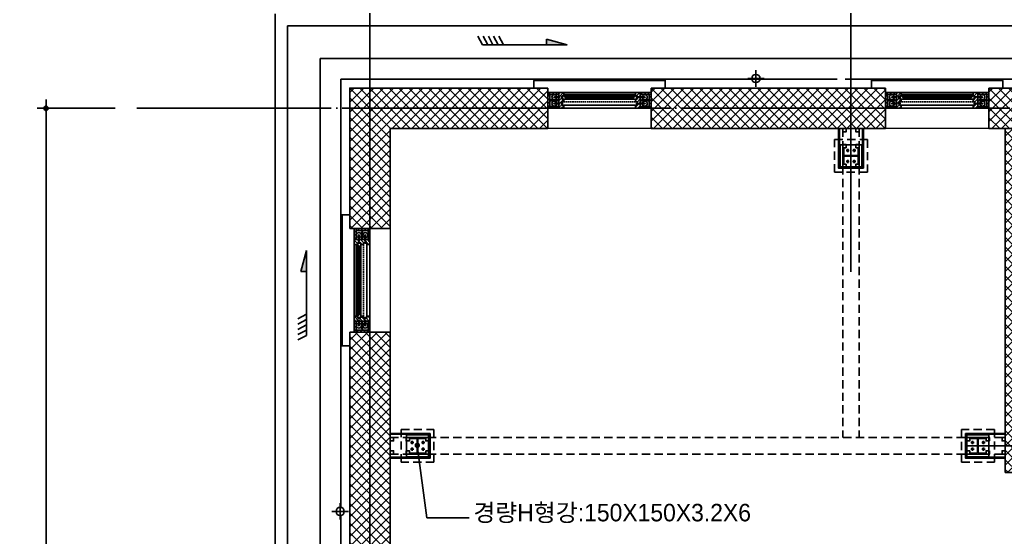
# Model space of a CAD drawing. Extents: x 25324 to 58964, y -129942 to -106182.
# Drawn here: x 30060 to 39065, y -116638 to -111907 of the extents above; entities that cross this region are included whole.
import ezdxf

# ---------------------------------------------------------------- set-up
doc = ezdxf.new("R2010")
doc.units = 0
doc.header["$LTSCALE"] = 50
doc.header["$MEASUREMENT"] = 0
doc.header["$PDMODE"] = 35
doc.header["$PDSIZE"] = -10
for name, pattern in [('CEN', [62, 60, -1, 0, -1]), ('HID', [2.3, 1.5, -0.8]), ('HIDDEN', [0.375, 0.25, -0.125])]:
    doc.linetypes.add(name, pattern=pattern)
doc.layers.get('0').update_dxf_attribs({"linetype": 'CONTINUOUS'})
doc.layers.get('DEFPOINTS').update_dxf_attribs({"linetype": 'CONTINUOUS'})
for name, color, linetype in [('4', 4, 'CONTINUOUS'), ('9', 9, 'CONTINUOUS'), ('CEN', 1, 'CEN'), ('COL', 2, 'CONTINUOUS'), ('COR', 4, 'CONTINUOUS'), ('DIM', 7, 'CONTINUOUS'), ('ele-3', 6, 'CONTINUOUS'), ('FI', 5, 'CONTINUOUS'), ('FIN', 5, 'CONTINUOUS'), ('h', 5, 'CONTINUOUS'), ('ha', 30, 'CONTINUOUS'), ('HATCH', 5, 'CONTINUOUS'), ('hid', 5, 'HIDDEN'), ('sec-1', 3, 'CONTINUOUS'), ('SYM', 7, 'CONTINUOUS'), ('W-1', 3, 'CONTINUOUS'), ('W-2', 2, 'CONTINUOUS'), ('WA3', 7, 'CONTINUOUS'), ('WAL', 3, 'CONTINUOUS')]:
    doc.layers.add(name, color=color, linetype=linetype)
doc.layers.add('입면파란선', color=4, linetype='CONTINUOUS', lineweight=20)
doc.styles.add('GHS', font='HYWULM_0.TTF')
doc.styles.add('현창', font='HYWULM_0.TTF')
doc.dimstyles.new('STANDARD$0', dxfattribs={"dimscale": 30, "dimtxt": 3, "dimasz": 1, "dimexe": 2, "dimexo": 5, "dimgap": 0.9, "dimtad": 1, "dimtoh": 1, "dimdec": 4, "dimzin": 0, "dimdsep": 46, "dimlunit": 6, "dimtxsty": 'GHS', "dimblk1": 'DIMDOT', "dimblk2": 'DIMDOT', "dimsah": 1, "dimcen": 0.09, "dimadec": 0, "dimazin": 0, "dimtfac": 1, "dimtdec": 4, "dimtofl": 0, "dimtmove": 2, "dimatfit": 3, "dimldrblk": 'DIMDOT', "dimfxl": 1, "dimtolj": 1, "dimtzin": 0, "dimarcsym": 0})
pattern_1 = [(45, (-52225.362, -37979.21), (-15.715448, 15.715448), [])]
pattern_2 = [(45, (-52170.362, -37979.21), (-15.715448, 15.715448), [])]
pattern_3 = [(45, (-49140.362, -37979.21), (-15.715448, 15.715448), [])]
pattern_4 = [(45, (-49085.362, -37979.21), (-15.715448, 15.715448), [])]
pattern_5 = [(135, (-41477.07, -201872.183), (-15.715448, -15.715448), [])]
pattern_6 = [(135, (-41477.07, -201817.183), (-15.715448, -15.715448), [])]
pattern_7 = [(45, (-190782.274, 522173.816), (-44.9012806, 44.9012806), []), (135, (-190782.274, 522173.816), (-44.9012806, -44.9012806), [])]

# ---------------------------------------------------------------- blocks, each defined once
blk = doc.blocks.new('DIMDOT')
at = {"linetype": 'Continuous'}
blk.add_line((-2, 0), (2, 0), dxfattribs=at)
for radius in [0.5, 0.25]:
    blk.add_circle((0, 0), radius, dxfattribs=at)
blk = doc.blocks.new('*D18')
at = {"layer": 'DEFPOINTS', "color": 0}
for p in [(30300.4, -112716.6), (31130.7, -112716.6), (31130.7, -121506.6)]:
    blk.add_point(p, dxfattribs=at)
at = {"layer": 'SYM', "color": 211, "lineweight": -2}
for p, q in [((30930.7, -112716.6), (30220.4, -112716.6)), ((30300.4, -121466.6), (30300.4, -112756.6)), ((30930.7, -121506.6), (30220.4, -121506.6))]:
    blk.add_line(p, q, dxfattribs=at)
at = {"layer": 'SYM', "color": 211, "lineweight": -2, "xscale": 40, "yscale": 40, "zscale": 40}
for p, rotation in [((30300.4, -112716.6), 90), ((30300.4, -121506.6), 270)]:
    blk.add_blockref('DIMDOT', p, dxfattribs=dict(at, rotation=rotation))
at = {"layer": 'SYM', "color": 0, "insert": (30164.8, -117111.6), "char_height": 160, "attachment_point": 5, "rotation": 90, "style": '현창'}
blk.add_mtext('\\A1;8,790', dxfattribs=at)
blk = doc.blocks.new('화살표')
at = {"layer": 'COR'}
blk.add_hatch(color=256, dxfattribs=at).paths.add_polyline_path([(8, 2), (246, 2), (246, 64)])
for p, q in [((8, 2), (246, 64)), ((8, 2), (977, 2)), ((246, 64), (246, 2)), ((737, 2), (789, 100)), ((797, 2), (849, 100)), ((857, 2), (909, 100)), ((917, 2), (969, 100)), ((977, 2), (1029, 100))]:
    blk.add_line(p, q, dxfattribs=at)
blk = doc.blocks.new('배수로화살표')
at = {"layer": 'DIM', "xscale": -1.600000000005821, "yscale": 1.600000000005821, "zscale": 1.6}
blk.add_blockref('화살표', (-6804, 3761), dxfattribs=at)

msp = doc.modelspace()

# ---------------------------------------------------------------- hatches: boundary and pattern name
at = {"layer": '9'}
h = msp.add_hatch(dxfattribs=at)
h.set_pattern_fill('ANSI31', color=256, scale=7, angle=360, style=0)
h.set_pattern_definition([(45, (-52225.362, -37995.517), (-15.715448, 15.715448), [])])
h.paths.add_polyline_path([(34985.27082, -112571.55083), (34985.27082, -112589.55083), (34885.27082, -112589.55083), (34885.27082, -112571.55083)])
h = msp.add_hatch(dxfattribs=at)
h.set_pattern_fill('ANSI31', color=256, scale=7, angle=360, style=0)
h.set_pattern_definition(pattern_1)
h.paths.add_polyline_path([(34903.27082, -112589.55083), (34885.27082, -112589.55083), (34885.27082, -112698.55083), (34903.27082, -112698.55083)])
h = msp.add_hatch(dxfattribs=at)
h.set_pattern_fill('ANSI31', color=256, scale=7, angle=360, style=0)
h.set_pattern_definition(pattern_1)
h.paths.add_polyline_path([(34913.27082, -112639.55083), (34913.27082, -112649.55083), (34975.27082, -112649.55083), (34975.27082, -112639.55083)])
h = msp.add_hatch(dxfattribs=at)
h.set_pattern_fill('ANSI31', color=256, scale=7, angle=360, style=0)
h.set_pattern_definition([(45, (168652.565, -178283.623), (-15.7154482, 15.7154482), [])])
h.paths.add_polyline_path([(35015.27082, -112602.55083), (35030.27082, -112602.55083), (35030.27082, -112571.55083), (35015.27082, -112571.55083), (34985.27082, -112571.55083), (34985.27082, -112716.55083), (35030.27082, -112716.55083), (35030.27082, -112686.55083), (35015.27082, -112686.55083), (35015.27082, -112656.55083), (35030.27082, -112656.55083), (35030.27082, -112632.55083), (35015.27082, -112632.55083)])
h = msp.add_hatch(dxfattribs=at)
h.set_pattern_fill('ANSI31', color=256, scale=7, angle=270, style=0)
h.set_pattern_definition([(315, (108446.52, -23585.966), (15.715448, 15.715448), [])])
h.paths.add_polyline_path([(35051.27082, -112617.55083), (35060.27082, -112617.55083), (35060.27082, -112632.55083), (35015.27082, -112632.55083), (35015.27082, -112602.55083), (35051.27082, -112602.55083), (35051.27082, -112609.55083), (35051.27082, -112612.55083)])
h = msp.add_hatch(dxfattribs=at)
h.set_pattern_fill('ANSI31', color=256, scale=7, angle=360, style=0)
h.set_pattern_definition([(225, (5030.252, -177208.034), (15.715448, -15.715448), [])])
h.paths.add_polyline_path([(35348.77082, -112607.55083), (35366.77082, -112607.55083), (35372.77082, -112610.05083), (35372.77082, -112612.55083), (35365.77082, -112612.55083), (35365.77082, -112617.55083), (35372.77082, -112617.55083), (35372.77082, -112627.55083), (35342.77082, -112627.55083), (35342.77082, -112617.55083), (35349.77082, -112617.55083), (35349.77082, -112612.55083), (35342.77082, -112612.55083), (35342.77082, -112610.05083)])
h = msp.add_hatch(dxfattribs=at)
h.set_pattern_fill('ANSI31', color=256, scale=7, angle=270, style=0)
h.set_pattern_definition([(225, (-37730.978, -23585.966), (-15.715448, 15.715448), [])])
h.paths.add_polyline_path([(35664.27082, -112617.55083), (35655.27082, -112617.55083), (35655.27082, -112632.55083), (35700.27082, -112632.55083), (35700.27082, -112602.55083), (35664.27082, -112602.55083), (35664.27082, -112609.55083), (35664.27082, -112612.55083)])
h = msp.add_hatch(dxfattribs=at)
h.set_pattern_fill('ANSI31', color=256, scale=7, angle=360, style=0)
h.set_pattern_definition([(45, (168437.565, -178283.623), (-15.7154482, 15.7154482), [])])
h.paths.add_polyline_path([(35700.27082, -112602.55083), (35685.27082, -112602.55083), (35685.27082, -112571.55083), (35700.27082, -112571.55083), (35730.27082, -112571.55083), (35730.27082, -112716.55083), (35685.27082, -112716.55083), (35685.27082, -112686.55083), (35700.27082, -112686.55083), (35700.27082, -112656.55083), (35685.27082, -112656.55083), (35685.27082, -112632.55083), (35700.27082, -112632.55083)])
h = msp.add_hatch(dxfattribs=at)
h.set_pattern_fill('ANSI31', color=256, scale=7, angle=360, style=0)
h.set_pattern_definition([(45, (-52170.362, -37995.517), (-15.715448, 15.715448), [])])
h.paths.add_polyline_path([(35730.27082, -112571.55083), (35730.27082, -112589.55083), (35830.27082, -112589.55083), (35830.27082, -112571.55083)])
h = msp.add_hatch(dxfattribs=at)
h.set_pattern_fill('ANSI31', color=256, scale=7, angle=360, style=0)
h.set_pattern_definition(pattern_2)
h.paths.add_polyline_path([(35802.27082, -112639.55083), (35802.27082, -112649.55083), (35740.27082, -112649.55083), (35740.27082, -112639.55083)])
h = msp.add_hatch(dxfattribs=at)
h.set_pattern_fill('ANSI31', color=256, scale=7, angle=360, style=0)
h.set_pattern_definition(pattern_2)
h.paths.add_polyline_path([(35812.27082, -112589.55083), (35830.27082, -112589.55083), (35830.27082, -112698.55083), (35812.27082, -112698.55083)])
h = msp.add_hatch(dxfattribs=at)
h.set_pattern_fill('ANSI31', color=256, scale=7, angle=360, style=0)
h.set_pattern_definition([(45, (-49140.362, -37995.517), (-15.715448, 15.715448), [])])
h.paths.add_polyline_path([(38070.27082, -112571.55083), (38070.27082, -112589.55083), (37970.27082, -112589.55083), (37970.27082, -112571.55083)])
h = msp.add_hatch(dxfattribs=at)
h.set_pattern_fill('ANSI31', color=256, scale=7, angle=360, style=0)
h.set_pattern_definition(pattern_3)
h.paths.add_polyline_path([(37988.27082, -112589.55083), (37970.27082, -112589.55083), (37970.27082, -112698.55083), (37988.27082, -112698.55083)])
h = msp.add_hatch(dxfattribs=at)
h.set_pattern_fill('ANSI31', color=256, scale=7, angle=360, style=0)
h.set_pattern_definition(pattern_3)
h.paths.add_polyline_path([(37998.27082, -112639.55083), (37998.27082, -112649.55083), (38060.27082, -112649.55083), (38060.27082, -112639.55083)])
h = msp.add_hatch(dxfattribs=at)
h.set_pattern_fill('ANSI31', color=256, scale=7, angle=360, style=0)
h.set_pattern_definition([(45, (171737.565, -178283.623), (-15.7154482, 15.7154482), [])])
h.paths.add_polyline_path([(38100.27082, -112602.55083), (38115.27082, -112602.55083), (38115.27082, -112571.55083), (38100.27082, -112571.55083), (38070.27082, -112571.55083), (38070.27082, -112716.55083), (38115.27082, -112716.55083), (38115.27082, -112686.55083), (38100.27082, -112686.55083), (38100.27082, -112656.55083), (38115.27082, -112656.55083), (38115.27082, -112632.55083), (38100.27082, -112632.55083)])
h = msp.add_hatch(dxfattribs=at)
h.set_pattern_fill('ANSI31', color=256, scale=7, angle=270, style=0)
h.set_pattern_definition([(315, (111531.52, -23585.966), (15.715448, 15.715448), [])])
h.paths.add_polyline_path([(38136.27082, -112617.55083), (38145.27082, -112617.55083), (38145.27082, -112632.55083), (38100.27082, -112632.55083), (38100.27082, -112602.55083), (38136.27082, -112602.55083), (38136.27082, -112609.55083), (38136.27082, -112612.55083)])
h = msp.add_hatch(dxfattribs=at)
h.set_pattern_fill('ANSI31', color=256, scale=7, angle=360, style=0)
h.set_pattern_definition([(225, (8115.252, -177208.034), (15.715448, -15.715448), [])])
h.paths.add_polyline_path([(38433.77082, -112607.55083), (38451.77082, -112607.55083), (38457.77082, -112610.05083), (38457.77082, -112612.55083), (38450.77082, -112612.55083), (38450.77082, -112617.55083), (38457.77082, -112617.55083), (38457.77082, -112627.55083), (38427.77082, -112627.55083), (38427.77082, -112617.55083), (38434.77082, -112617.55083), (38434.77082, -112612.55083), (38427.77082, -112612.55083), (38427.77082, -112610.05083)])
h = msp.add_hatch(dxfattribs=at)
h.set_pattern_fill('ANSI31', color=256, scale=7, angle=270, style=0)
h.set_pattern_definition([(225, (-34645.978, -23585.966), (-15.715448, 15.715448), [])])
h.paths.add_polyline_path([(38749.27082, -112617.55083), (38740.27082, -112617.55083), (38740.27082, -112632.55083), (38785.27082, -112632.55083), (38785.27082, -112602.55083), (38749.27082, -112602.55083), (38749.27082, -112609.55083), (38749.27082, -112612.55083)])
h = msp.add_hatch(dxfattribs=at)
h.set_pattern_fill('ANSI31', color=256, scale=7, angle=360, style=0)
h.set_pattern_definition([(45, (171522.565, -178283.623), (-15.7154482, 15.7154482), [])])
h.paths.add_polyline_path([(38785.27082, -112602.55083), (38770.27082, -112602.55083), (38770.27082, -112571.55083), (38785.27082, -112571.55083), (38815.27082, -112571.55083), (38815.27082, -112716.55083), (38770.27082, -112716.55083), (38770.27082, -112686.55083), (38785.27082, -112686.55083), (38785.27082, -112656.55083), (38770.27082, -112656.55083), (38770.27082, -112632.55083), (38785.27082, -112632.55083)])
h = msp.add_hatch(dxfattribs=at)
h.set_pattern_fill('ANSI31', color=256, scale=7, angle=360, style=0)
h.set_pattern_definition([(45, (-49085.362, -37995.517), (-15.715448, 15.715448), [])])
h.paths.add_polyline_path([(38815.27082, -112571.55083), (38815.27082, -112589.55083), (38915.27082, -112589.55083), (38915.27082, -112571.55083)])
h = msp.add_hatch(dxfattribs=at)
h.set_pattern_fill('ANSI31', color=256, scale=7, angle=360, style=0)
h.set_pattern_definition(pattern_4)
h.paths.add_polyline_path([(38887.27082, -112639.55083), (38887.27082, -112649.55083), (38825.27082, -112649.55083), (38825.27082, -112639.55083)])
h = msp.add_hatch(dxfattribs=at)
h.set_pattern_fill('ANSI31', color=256, scale=7, angle=360, style=0)
h.set_pattern_definition(pattern_4)
h.paths.add_polyline_path([(38897.27082, -112589.55083), (38915.27082, -112589.55083), (38915.27082, -112698.55083), (38897.27082, -112698.55083)])
h = msp.add_hatch(dxfattribs=at)
h.set_pattern_fill('ANSI31', color=256, scale=7, angle=360, style=0)
h.set_pattern_definition([(45, (-52225.362, -38122.517), (-15.715448, 15.715448), [])])
h.paths.add_polyline_path([(34985.27082, -112698.55083), (34985.27082, -112716.55083), (34885.27082, -112716.55083), (34885.27082, -112698.55083)])
h = msp.add_hatch(dxfattribs=at)
h.set_pattern_fill('ANSI31', color=256, scale=7, angle=360, style=0)
h.set_pattern_definition([(45, (-52170.362, -38122.517), (-15.715448, 15.715448), [])])
h.paths.add_polyline_path([(35730.27082, -112698.55083), (35730.27082, -112716.55083), (35830.27082, -112716.55083), (35830.27082, -112698.55083)])
h = msp.add_hatch(dxfattribs=at)
h.set_pattern_fill('ANSI31', color=256, scale=7, angle=360, style=0)
h.set_pattern_definition([(45, (-49140.362, -38122.517), (-15.715448, 15.715448), [])])
h.paths.add_polyline_path([(38070.27082, -112698.55083), (38070.27082, -112716.55083), (37970.27082, -112716.55083), (37970.27082, -112698.55083)])
h = msp.add_hatch(dxfattribs=at)
h.set_pattern_fill('ANSI31', color=256, scale=7, angle=360, style=0)
h.set_pattern_definition([(45, (-49085.362, -38122.517), (-15.715448, 15.715448), [])])
h.paths.add_polyline_path([(38815.27082, -112698.55083), (38815.27082, -112716.55083), (38915.27082, -112716.55083), (38915.27082, -112698.55083)])
h = msp.add_hatch(dxfattribs=at)
h.set_pattern_fill('ANSI31', color=256, scale=7, angle=450, style=0)
h.set_pattern_definition([(135, (-41460.763, -201817.183), (-15.715448, -15.715448), [])])
h.paths.add_polyline_path([(33115.27082, -113916.55083), (33133.27082, -113916.55083), (33133.27082, -113816.55083), (33115.27082, -113816.55083)])
h = msp.add_hatch(dxfattribs=at)
h.set_pattern_fill('ANSI31', color=256, scale=7, angle=450, style=0)
h.set_pattern_definition(pattern_6)
h.paths.add_polyline_path([(33133.27082, -113834.55083), (33133.27082, -113816.55083), (33242.27082, -113816.55083), (33242.27082, -113834.55083)])
h = msp.add_hatch(dxfattribs=at)
h.set_pattern_fill('ANSI31', color=256, scale=7, angle=450, style=0)
h.set_pattern_definition([(135, (-41333.763, -201817.183), (-15.715448, -15.715448), [])])
h.paths.add_polyline_path([(33242.27082, -113916.55083), (33260.27082, -113916.55083), (33260.27082, -113816.55083), (33242.27082, -113816.55083)])
h = msp.add_hatch(dxfattribs=at)
h.set_pattern_fill('ANSI31', color=256, scale=7, angle=450, style=0)
h.set_pattern_definition([(135, (98827.343, 18790.744), (-15.7154482, -15.7154482), [])])
h.paths.add_polyline_path([(33146.27082, -113946.55083), (33146.27082, -113961.55083), (33115.27082, -113961.55083), (33115.27082, -113946.55083), (33115.27082, -113916.55083), (33260.27082, -113916.55083), (33260.27082, -113961.55083), (33230.27082, -113961.55083), (33230.27082, -113946.55083), (33200.27082, -113946.55083), (33200.27082, -113961.55083), (33176.27082, -113961.55083), (33176.27082, -113946.55083)])
h = msp.add_hatch(dxfattribs=at)
h.set_pattern_fill('ANSI31', color=256, scale=7, angle=450, style=0)
h.set_pattern_definition(pattern_6)
h.paths.add_polyline_path([(33183.27082, -113844.55083), (33193.27082, -113844.55083), (33193.27082, -113906.55083), (33183.27082, -113906.55083)])
h = msp.add_hatch(dxfattribs=at)
h.set_pattern_fill('ANSI31', color=256, scale=7, angle=360, style=0)
h.set_pattern_definition([(315, (-55870.314, -187377.8), (-15.715448, -15.715448), [])])
h.paths.add_polyline_path([(33161.27082, -113982.55083), (33161.27082, -113991.55083), (33176.27082, -113991.55083), (33176.27082, -113946.55083), (33146.27082, -113946.55083), (33146.27082, -113982.55083), (33153.27082, -113982.55083), (33156.27082, -113982.55083)])
h = msp.add_hatch(dxfattribs=at)
h.set_pattern_fill('ANSI31', color=256, scale=7, angle=450, style=0)
h.set_pattern_definition([(315, (97751.754, -144616.57), (15.715448, 15.715448), [])])
h.paths.add_polyline_path([(33151.27082, -114298.05083), (33151.27082, -114280.05083), (33153.77082, -114274.05083), (33156.27082, -114274.05083), (33156.27082, -114281.05083), (33161.27082, -114281.05083), (33161.27082, -114274.05083), (33171.27082, -114274.05083), (33171.27082, -114304.05083), (33161.27082, -114304.05083), (33161.27082, -114297.05083), (33156.27082, -114297.05083), (33156.27082, -114304.05083), (33153.77082, -114304.05083)])
h = msp.add_hatch(dxfattribs=at)
h.set_pattern_fill('ANSI31', color=256, scale=7, angle=450, style=0)
h.set_pattern_definition([(135, (98827.343, 19005.744), (-15.7154482, -15.7154482), [])])
h.paths.add_polyline_path([(33146.27082, -114631.55083), (33146.27082, -114616.55083), (33115.27082, -114616.55083), (33115.27082, -114631.55083), (33115.27082, -114661.55083), (33260.27082, -114661.55083), (33260.27082, -114616.55083), (33230.27082, -114616.55083), (33230.27082, -114631.55083), (33200.27082, -114631.55083), (33200.27082, -114616.55083), (33176.27082, -114616.55083), (33176.27082, -114631.55083)])
h = msp.add_hatch(dxfattribs=at)
h.set_pattern_fill('ANSI31', color=256, scale=7, angle=360, style=0)
h.set_pattern_definition([(45, (-55870.314, -41200.302), (-15.715448, 15.715448), [])])
h.paths.add_polyline_path([(33161.27082, -114595.55083), (33161.27082, -114586.55083), (33176.27082, -114586.55083), (33176.27082, -114631.55083), (33146.27082, -114631.55083), (33146.27082, -114595.55083), (33153.27082, -114595.55083), (33156.27082, -114595.55083)])
h = msp.add_hatch(dxfattribs=at)
h.set_pattern_fill('ANSI31', color=256, scale=7, angle=450, style=0)
h.set_pattern_definition([(135, (-41460.763, -201872.183), (-15.715448, -15.715448), [])])
h.paths.add_polyline_path([(33115.27082, -114661.55083), (33133.27082, -114661.55083), (33133.27082, -114761.55083), (33115.27082, -114761.55083)])
h = msp.add_hatch(dxfattribs=at)
h.set_pattern_fill('ANSI31', color=256, scale=7, angle=450, style=0)
h.set_pattern_definition(pattern_5)
h.paths.add_polyline_path([(33183.27082, -114733.55083), (33193.27082, -114733.55083), (33193.27082, -114671.55083), (33183.27082, -114671.55083)])
h = msp.add_hatch(dxfattribs=at)
h.set_pattern_fill('ANSI31', color=256, scale=7, angle=450, style=0)
h.set_pattern_definition([(135, (-41333.763, -201872.183), (-15.715448, -15.715448), [])])
h.paths.add_polyline_path([(33242.27082, -114661.55083), (33260.27082, -114661.55083), (33260.27082, -114761.55083), (33242.27082, -114761.55083)])
h = msp.add_hatch(dxfattribs=at)
h.set_pattern_fill('ANSI31', color=256, scale=7, angle=450, style=0)
h.set_pattern_definition(pattern_5)
h.paths.add_polyline_path([(33133.27082, -114743.55083), (33133.27082, -114761.55083), (33242.27082, -114761.55083), (33242.27082, -114743.55083)])
at = {"layer": 'h'}
h = msp.add_hatch(dxfattribs=at)
h.set_pattern_fill('ANSI37', color=256, scale=500, style=0)
h.set_pattern_definition([(45, (32224.07, 1087852.26), (-44.1941738, 44.1941738), []), (135, (32224.07, 1087852.26), (-44.1941738, -44.1941738), [])])
h.paths.add_polyline_path([(37970.27082, -112716.55083), (35830.27082, -112716.55083), (35830.27082, -112901.55083), (37970.27082, -112901.55083)])
h.paths.add_polyline_path([(37970.27082, -112571.55083), (37970.27082, -112531.55083), (35830.27082, -112531.55083), (35830.27082, -112716.55083), (37970.27082, -112716.55083), (37970.27082, -112698.55083), (37970.27082, -112589.55083)])
h = msp.add_hatch(dxfattribs=at)
h.set_pattern_fill('ANSI37', color=256, scale=500, style=0)
h.set_pattern_definition([(45, (31444.07, 1087852.26), (-44.1941738, 44.1941738), []), (135, (31444.07, 1087852.26), (-44.1941738, -44.1941738), [])])
h.paths.add_polyline_path([(39365.27082, -112901.55083), (39215.27082, -112901.55083), (39215.27082, -115801.55083), (39965.27082, -115801.55083), (39965.27082, -115651.55083), (39365.27082, -115651.55083)])
h.paths.add_polyline_path([(39215.27082, -112901.55083), (39065.27082, -112901.55083), (39065.27082, -115801.55083), (39215.27082, -115801.55083)])
h.paths.add_polyline_path([(39965.27082, -115801.55083), (39215.27082, -115801.55083), (39215.27082, -116045.55786), (39365.27082, -116045.55786), (39365.27082, -115951.55083), (39965.27082, -115951.55083)])
h.paths.add_polyline_path([(39215.27082, -115801.55083), (39065.27082, -115801.55083), (39065.27082, -116045.55786), (39215.27082, -116045.55786)])
h = msp.add_hatch(dxfattribs=at)
h.set_pattern_fill('ANSI37', color=256, scale=20, style=0)
h.set_pattern_definition([(45, (140451.55, -233851.844), (-44.90128, 44.90128), []), (135, (140451.55, -233851.844), (-44.90128, -44.90128), [])])
h.paths.add_polyline_path([(33445.27082, -117811.55083), (33075.27082, -117811.55083), (33075.27082, -119456.55083), (33084.19126, -119456.55083), (33445.27082, -119456.55083)])
h.paths.add_polyline_path([(33445.27082, -114761.55083), (33075.27082, -114761.55083), (33075.27082, -116866.55083), (33084.27082, -116866.55083), (33445.27082, -116866.55083)])
at = {"layer": 'HATCH'}
h = msp.add_hatch(dxfattribs=at)
h.set_pattern_fill('ANSI37', color=256, scale=20, style=0)
h.set_pattern_definition(pattern_7)
h.paths.add_polyline_path([(33260.27082, -112531.55083), (33075.27082, -112531.55083), (33075.27082, -112716.55083), (33260.27082, -112716.55083)])
h.paths.add_polyline_path([(34885.27082, -112589.55083), (34885.27082, -112571.55083), (34885.27082, -112531.55083), (33260.27082, -112531.55083), (33260.27082, -112716.55083), (34885.27082, -112716.55083), (34885.27082, -112698.55083)])
h.paths.add_polyline_path([(34885.27082, -112716.55083), (33260.27082, -112716.55083), (33260.27082, -113816.55083), (33445.27082, -113816.55083), (33445.27082, -112901.55083), (34885.27082, -112901.55083)])
h.paths.add_polyline_path([(33260.27082, -112716.55083), (33075.27082, -112716.55083), (33075.27082, -113816.55083), (33260.27082, -113816.55083)])
h = msp.add_hatch(dxfattribs=at)
h.set_pattern_fill('ANSI37', color=256, scale=20, style=0)
h.set_pattern_definition(pattern_7)
h.paths.add_polyline_path([(39215.27082, -112531.55083), (38915.27082, -112531.55083), (38915.27082, -112716.55083), (39215.27082, -112716.55083)])
h.paths.add_polyline_path([(40335.27082, -112589.55083), (40335.27082, -112571.55083), (40335.27082, -112531.55083), (39215.27082, -112531.55083), (39215.27082, -112716.55083), (40335.27082, -112716.55083), (40335.27082, -112698.55083)])
h.paths.add_polyline_path([(40335.27082, -112716.55083), (39215.27082, -112716.55083), (39215.27082, -112901.55083), (40335.27082, -112901.55083)])
h.paths.add_polyline_path([(39215.27082, -112716.55083), (38915.27082, -112716.55083), (38915.27082, -112901.55083), (39215.27082, -112901.55083)])

# ---------------------------------------------------------------- linework, layer by layer
for p, q in [((35830.27082, -112691.85812), (35830.27082, -112698.55083)), ((38915.27082, -112691.85812), (38915.27082, -112698.55083)), ((33235.57811, -113816.55083), (33242.27082, -113816.55083))]:
    msp.add_line(p, q)
for points in [[(35060.27082, -112612.55083), (35051.27082, -112612.55083), (35051.27082, -112602.55083)], [(35655.27082, -112612.55083), (35664.27082, -112612.55083), (35664.27082, -112602.55083)], [(38145.27082, -112612.55083), (38136.27082, -112612.55083), (38136.27082, -112602.55083)], [(38740.27082, -112612.55083), (38749.27082, -112612.55083), (38749.27082, -112602.55083)], [(33156.27082, -113991.55083), (33156.27082, -113982.55083), (33146.27082, -113982.55083)], [(33156.27082, -114586.55083), (33156.27082, -114595.55083), (33146.27082, -114595.55083)]]:
    msp.add_lwpolyline(points, close=True)
for centre in [(34944.27082, -112615.54051), (34944.27082, -112673.56114), (35771.27082, -112615.54051), (35771.27082, -112673.56114), (38029.27082, -112615.54051), (38029.27082, -112673.56114), (38856.27082, -112615.54051), (38856.27082, -112673.56114), (33159.2605, -113875.55083), (33217.28113, -113875.55083), (33159.2605, -114702.55083), (33217.28113, -114702.55083)]:
    msp.add_circle(centre, 22.5)
for centre, start, end in [((35015.27082, -112615.54051), 270, 90), ((35700.27082, -112615.54051), 90, 270), ((38100.27082, -112615.54051), 270, 90), ((38785.27082, -112615.54051), 90, 270), ((35015.27082, -112673.56114), 270, 90), ((35700.27082, -112673.56114), 90, 270), ((38100.27082, -112673.56114), 270, 90), ((38785.27082, -112673.56114), 90, 270), ((33159.2605, -113946.55083), 180, 0), ((33217.28113, -113946.55083), 180, 0), ((33159.2605, -114631.55083), 0, 180), ((33217.28113, -114631.55083), 0, 180)]:
    msp.add_arc(centre, 5, start, end)
at = {"layer": '4'}
for p, q in [((35685.27082, -112571.55083), (35030.27082, -112571.55083)), ((38770.27082, -112571.55083), (38115.27082, -112571.55083)), ((35685.27082, -112716.55083), (35030.27082, -112716.55083)), ((38770.27082, -112716.55083), (38115.27082, -112716.55083)), ((33115.27082, -113961.55083), (33115.27082, -114616.55083)), ((33260.27082, -113961.55083), (33260.27082, -114616.55083))]:
    msp.add_line(p, q, dxfattribs=at)
at = {"layer": '9'}
for p, q in [((35015.27082, -112632.55083), (35700.27082, -112632.55083)), ((35030.27082, -112590.55083), (35685.27082, -112590.55083)), ((35051.27082, -112602.55083), (35685.27082, -112602.55083)), ((38100.27082, -112632.55083), (38785.27082, -112632.55083)), ((38115.27082, -112590.55083), (38770.27082, -112590.55083)), ((38136.27082, -112602.55083), (38770.27082, -112602.55083)), ((35030.27082, -112686.55083), (35693.27082, -112686.55083)), ((38115.27082, -112686.55083), (38778.27082, -112686.55083)), ((33134.27082, -114616.55083), (33134.27082, -113961.55083)), ((33146.27082, -114595.55083), (33146.27082, -113961.55083)), ((33176.27082, -114631.55083), (33176.27082, -113946.55083)), ((33230.27082, -114616.55083), (33230.27082, -113953.55083))]:
    msp.add_line(p, q, dxfattribs=at)
for points in [[(35349.77082, -112617.55083), (35349.77082, -112612.55083), (35051.27082, -112612.55083), (35051.27082, -112617.55083)], [(35365.77082, -112617.55083), (35365.77082, -112612.55083), (35664.27082, -112612.55083), (35664.27082, -112617.55083)], [(38434.77082, -112617.55083), (38434.77082, -112612.55083), (38136.27082, -112612.55083), (38136.27082, -112617.55083)], [(38450.77082, -112617.55083), (38450.77082, -112612.55083), (38749.27082, -112612.55083), (38749.27082, -112617.55083)], [(33161.27082, -114281.05083), (33156.27082, -114281.05083), (33156.27082, -113982.55083), (33161.27082, -113982.55083)], [(33161.27082, -114297.05083), (33156.27082, -114297.05083), (33156.27082, -114595.55083), (33161.27082, -114595.55083)]]:
    msp.add_lwpolyline(points, close=True, dxfattribs=at)
at = {"layer": 'CEN'}
for p, q in [((33260.27082, -123306.35764), (33260.27082, -109115.62715)), ((37655.27082, -114210.32708), (37655.27082, -109115.62715)), ((36786.47059, -112369.05083), (36786.47059, -112519.05083)), ((36711.47059, -112444.05083), (36861.47059, -112444.05083)), ((54606.54594, -112716.55083), (31130.66025, -112716.55083)), ((38712.21729, -115801.55083), (54606.54594, -115801.55083)), ((32987.77082, -116326.55083), (32987.77082, -116476.55083)), ((32912.77082, -116401.55083), (33062.77082, -116401.55083))]:
    msp.add_line(p, q, dxfattribs=at)
at = {"layer": 'COL'}
for points in [[(37730.27082, -113226.55083), (37721.27082, -113226.55083), (37721.27082, -113160.55083, 0.4142135624), (37715.27082, -113154.55083), (37595.27082, -113154.55083, 0.4142135624), (37589.27082, -113160.55083), (37589.27082, -113226.55083), (37580.27082, -113226.55083), (37580.27082, -113076.55083), (37589.27082, -113076.55083), (37589.27082, -113142.55083, 0.4142135624), (37595.27082, -113148.55083), (37715.27082, -113148.55083, 0.4142135624), (37721.27082, -113142.55083), (37721.27082, -113076.55083), (37730.27082, -113076.55083)], [(33770.27082, -115726.55083), (33770.27082, -115735.55083), (33704.27082, -115735.55083, 0.4142135624), (33698.27082, -115741.55083), (33698.27082, -115861.55083, 0.4142135624), (33704.27082, -115867.55083), (33770.27082, -115867.55083), (33770.27082, -115876.55083), (33620.27082, -115876.55083), (33620.27082, -115867.55083), (33686.27082, -115867.55083, 0.4142135624), (33692.27082, -115861.55083), (33692.27082, -115741.55083, 0.4142135624), (33686.27082, -115735.55083), (33620.27082, -115735.55083), (33620.27082, -115726.55083)], [(38740.27082, -115726.55083), (38740.27082, -115735.55083), (38806.27082, -115735.55083, -0.4142135624), (38812.27082, -115741.55083), (38812.27082, -115861.55083, -0.4142135624), (38806.27082, -115867.55083), (38740.27082, -115867.55083), (38740.27082, -115876.55083), (38890.27082, -115876.55083), (38890.27082, -115867.55083), (38824.27082, -115867.55083, -0.4142135624), (38818.27082, -115861.55083), (38818.27082, -115741.55083, -0.4142135624), (38824.27082, -115735.55083), (38890.27082, -115735.55083), (38890.27082, -115726.55083)]]:
    msp.add_lwpolyline(points, format="xyb", close=True, dxfattribs=at)
at = {"layer": 'DIM'}
for p, q in [((33692.27082, -115797.57826), (33780.08635, -116460.09379)), ((33780.08635, -116460.09379), (34165.76611, -116460.09379))]:
    msp.add_line(p, q, dxfattribs=at)
for points in [[(37755.27082, -113251.55083), (37555.27082, -113251.55083), (37555.27082, -113051.55083), (37755.27082, -113051.55083)], [(33795.27082, -115701.55083), (33795.27082, -115901.55083), (33595.27082, -115901.55083), (33595.27082, -115701.55083)], [(38715.27082, -115701.55083), (38715.27082, -115901.55083), (38915.27082, -115901.55083), (38915.27082, -115701.55083)]]:
    msp.add_lwpolyline(points, close=True, dxfattribs=at)
at = {"layer": 'DIM', "const_width": 25}
msp.add_lwpolyline([(33679.77082, -115797.57826, 1), (33704.77082, -115797.57826, 1)], format="xyb", close=True, dxfattribs=at)
at = {"layer": 'ele-3'}
for points in [[(34757.69126, -112531.55083), (34757.69126, -112461.55083), (35957.69126, -112461.55083), (35957.69126, -112531.55083)], [(37842.69126, -112531.55083), (37842.69126, -112461.55083), (39042.69126, -112461.55083), (39042.69126, -112531.55083)], [(33075.27082, -114889.05083), (33005.27082, -114889.05083), (33005.27082, -113689.05083), (33075.27082, -113689.05083)]]:
    msp.add_lwpolyline(points, dxfattribs=at)
at = {"layer": 'FI'}
for p, q in [((37640.27082, -113101.55083), (37610.27082, -113101.55083)), ((37625.27082, -113086.55083), (37625.27082, -113116.55083)), ((37670.27082, -113101.55083), (37700.27082, -113101.55083)), ((37685.27082, -113086.55083), (37685.27082, -113116.55083)), ((37625.27082, -113216.55083), (37625.27082, -113186.55083)), ((37685.27082, -113216.55083), (37685.27082, -113186.55083)), ((37640.27082, -113201.55083), (37610.27082, -113201.55083)), ((37670.27082, -113201.55083), (37700.27082, -113201.55083)), ((33630.27082, -115771.55083), (33660.27082, -115771.55083)), ((33645.27082, -115786.55083), (33645.27082, -115756.55083)), ((33760.27082, -115771.55083), (33730.27082, -115771.55083)), ((33745.27082, -115786.55083), (33745.27082, -115756.55083)), ((38750.27082, -115771.55083), (38780.27082, -115771.55083)), ((38765.27082, -115786.55083), (38765.27082, -115756.55083)), ((38880.27082, -115771.55083), (38850.27082, -115771.55083)), ((38865.27082, -115786.55083), (38865.27082, -115756.55083)), ((33630.27082, -115831.55083), (33660.27082, -115831.55083)), ((33645.27082, -115816.55083), (33645.27082, -115846.55083)), ((33760.27082, -115831.55083), (33730.27082, -115831.55083)), ((33745.27082, -115816.55083), (33745.27082, -115846.55083)), ((38750.27082, -115831.55083), (38780.27082, -115831.55083)), ((38765.27082, -115816.55083), (38765.27082, -115846.55083)), ((38880.27082, -115831.55083), (38850.27082, -115831.55083)), ((38865.27082, -115816.55083), (38865.27082, -115846.55083))]:
    msp.add_line(p, q, dxfattribs=at)
at = {"layer": 'FIN', "linetype": 'HID'}
for points in [[(37580.27082, -112901.55083), (37580.27082, -115726.55083)], [(37730.27082, -112901.55083), (37730.27082, -115726.55083)], [(33445.27082, -115726.55083), (39065.27082, -115726.55083)], [(33445.27082, -115876.55083), (39065.27082, -115876.55083)]]:
    msp.add_lwpolyline(points, dxfattribs=at)
for points in [[(37805.27082, -113001.55083), (37805.27082, -113301.55083), (37505.27082, -113301.55083), (37505.27082, -113001.55083)], [(33545.27082, -115651.55083), (33845.27082, -115651.55083), (33845.27082, -115951.55083), (33545.27082, -115951.55083)], [(38965.27082, -115651.55083), (38665.27082, -115651.55083), (38665.27082, -115951.55083), (38965.27082, -115951.55083)]]:
    msp.add_lwpolyline(points, close=True, dxfattribs=at)
at = {"layer": 'ha'}
for p, q in [((32395.27082, -120791.55083), (32395.27082, -111851.55083)), ((32505.27082, -120791.55083), (32505.27082, -111961.55083)), ((32505.27082, -111961.55083), (55555.27082, -111961.55083)), ((32805.27082, -120791.55083), (32805.27082, -112261.55083)), ((32805.27082, -112261.55083), (52905.27082, -112261.55083))]:
    msp.add_line(p, q, dxfattribs=at)
for points in [[(32995.27082, -116364.80848), (32995.27082, -112451.55083), (37529.72824, -112451.55083)], [(37603.21293, -112451.55083), (45569.86482, -112451.55083)], [(32995.27082, -121771.55083), (32995.27082, -116438.29317)]]:
    msp.add_lwpolyline(points, dxfattribs=at)
at = {"layer": 'hid'}
for p, q in [((35015.27082, -112612.54051), (34944.27082, -112612.54051)), ((35015.27082, -112618.54051), (34944.27082, -112618.54051)), ((35015.27082, -112656.55083), (35700.27082, -112656.55083)), ((35700.27082, -112612.54051), (35771.27082, -112612.54051)), ((35700.27082, -112618.54051), (35771.27082, -112618.54051)), ((38100.27082, -112612.54051), (38029.27082, -112612.54051)), ((38100.27082, -112618.54051), (38029.27082, -112618.54051)), ((38100.27082, -112656.55083), (38785.27082, -112656.55083)), ((38785.27082, -112612.54051), (38856.27082, -112612.54051)), ((38785.27082, -112618.54051), (38856.27082, -112618.54051)), ((35015.27082, -112670.56114), (34944.27082, -112670.56114)), ((35015.27082, -112676.56114), (34944.27082, -112676.56114)), ((35700.27082, -112670.56114), (35771.27082, -112670.56114)), ((35700.27082, -112676.56114), (35771.27082, -112676.56114)), ((38100.27082, -112670.56114), (38029.27082, -112670.56114)), ((38100.27082, -112676.56114), (38029.27082, -112676.56114)), ((38785.27082, -112670.56114), (38856.27082, -112670.56114)), ((38785.27082, -112676.56114), (38856.27082, -112676.56114)), ((33156.2605, -113946.55083), (33156.2605, -113875.55083)), ((33162.2605, -113946.55083), (33162.2605, -113875.55083)), ((33214.28113, -113946.55083), (33214.28113, -113875.55083)), ((33220.28113, -113946.55083), (33220.28113, -113875.55083)), ((33200.27082, -114631.55083), (33200.27082, -113946.55083)), ((33156.2605, -114631.55083), (33156.2605, -114702.55083)), ((33162.2605, -114631.55083), (33162.2605, -114702.55083)), ((33214.28113, -114631.55083), (33214.28113, -114702.55083)), ((33220.28113, -114631.55083), (33220.28113, -114702.55083))]:
    msp.add_line(p, q, dxfattribs=at)
for centre, start, end in [((34944.27082, -112615.54051), 90, 270), ((35771.27082, -112615.54051), 270, 90), ((38029.27082, -112615.54051), 90, 270), ((38856.27082, -112615.54051), 270, 90), ((34944.27082, -112673.56114), 90, 270), ((35771.27082, -112673.56114), 270, 90), ((38029.27082, -112673.56114), 90, 270), ((38856.27082, -112673.56114), 270, 90), ((33159.2605, -113875.55083), 0, 180), ((33217.28113, -113875.55083), 0, 180), ((33159.2605, -114702.55083), 180, 0), ((33217.28113, -114702.55083), 180, 0)]:
    msp.add_arc(centre, 3, start, end, dxfattribs=at)
at = {"layer": 'sec-1'}
for points in [[(37550.27082, -112901.55083), (37550.27082, -113256.55083), (37541.77082, -113256.55083), (37541.77082, -112901.55083)], [(37610.27082, -112901.55083), (37610.27082, -112931.55083), (37580.27082, -112931.55083), (37580.27082, -112901.55083)], [(37730.27082, -112901.55083), (37730.27082, -112931.55083), (37700.27082, -112931.55083), (37700.27082, -112901.55083)], [(37768.77082, -112901.55083), (37768.77082, -113256.55083), (37760.27082, -113256.55083), (37760.27082, -112901.55083)], [(37610.27082, -113046.55083), (37610.27082, -113076.55083), (37580.27082, -113076.55083), (37580.27082, -113046.55083)], [(37730.27082, -113046.55083), (37730.27082, -113076.55083), (37700.27082, -113076.55083), (37700.27082, -113046.55083)], [(37768.77082, -113265.05083), (37541.77082, -113265.05083), (37541.77082, -113256.55083), (37768.77082, -113256.55083)], [(37610.27082, -113226.61575), (37610.27082, -113256.61575), (37580.27082, -113256.61575), (37580.27082, -113226.61575)], [(37730.27082, -113226.61575), (37730.27082, -113256.61575), (37700.27082, -113256.61575), (37700.27082, -113226.61575)], [(33445.27082, -115688.05083), (33800.27082, -115688.05083), (33800.27082, -115696.55083), (33445.27082, -115696.55083)], [(33808.77082, -115688.05083), (33808.77082, -115915.05083), (33800.27082, -115915.05083), (33800.27082, -115688.05083)], [(38701.77082, -115688.05083), (38701.77082, -115915.05083), (38710.27082, -115915.05083), (38710.27082, -115688.05083)], [(39065.27082, -115688.05083), (38710.27082, -115688.05083), (38710.27082, -115696.55083), (39065.27082, -115696.55083)], [(33445.27082, -115726.55083), (33475.27082, -115726.55083), (33475.27082, -115756.55083), (33445.27082, -115756.55083)], [(33590.27082, -115726.55083), (33620.27082, -115726.55083), (33620.27082, -115756.55083), (33590.27082, -115756.55083)], [(33770.33574, -115726.55083), (33800.33574, -115726.55083), (33800.33574, -115756.55083), (33770.33574, -115756.55083)], [(38740.20589, -115726.55083), (38710.20589, -115726.55083), (38710.20589, -115756.55083), (38740.20589, -115756.55083)], [(38920.27082, -115726.55083), (38890.27082, -115726.55083), (38890.27082, -115756.55083), (38920.27082, -115756.55083)], [(39065.27082, -115726.55083), (39035.27082, -115726.55083), (39035.27082, -115756.55083), (39065.27082, -115756.55083)], [(33445.27082, -115846.55083), (33475.27082, -115846.55083), (33475.27082, -115876.55083), (33445.27082, -115876.55083)], [(33590.27082, -115846.55083), (33620.27082, -115846.55083), (33620.27082, -115876.55083), (33590.27082, -115876.55083)], [(33770.33574, -115846.55083), (33800.33574, -115846.55083), (33800.33574, -115876.55083), (33770.33574, -115876.55083)], [(38740.20589, -115846.55083), (38710.20589, -115846.55083), (38710.20589, -115876.55083), (38740.20589, -115876.55083)], [(38920.27082, -115846.55083), (38890.27082, -115846.55083), (38890.27082, -115876.55083), (38920.27082, -115876.55083)], [(39065.27082, -115846.55083), (39035.27082, -115846.55083), (39035.27082, -115876.55083), (39065.27082, -115876.55083)], [(33445.27082, -115906.55083), (33800.27082, -115906.55083), (33800.27082, -115915.05083), (33445.27082, -115915.05083)], [(39065.27082, -115906.55083), (38710.27082, -115906.55083), (38710.27082, -115915.05083), (39065.27082, -115915.05083)]]:
    msp.add_lwpolyline(points, close=True, dxfattribs=at)
at = {"layer": 'W-1'}
for p, q in [((39065.27082, -116045.55786), (39065.27082, -112901.55083)), ((39365.27082, -116045.55786), (39065.27082, -116045.55786))]:
    msp.add_line(p, q, dxfattribs=at)
at = {"layer": 'W-2'}
for p, q in [((34885.27082, -112901.55083), (34885.27082, -112531.55083)), ((35830.27082, -112901.55083), (35830.27082, -112531.55083)), ((37970.27082, -112901.55083), (37970.27082, -112531.55083)), ((38915.27082, -112901.55083), (38915.27082, -112531.55083)), ((33445.27082, -113816.55083), (33075.27082, -113816.55083)), ((33445.27082, -114761.55083), (33075.27082, -114761.55083))]:
    msp.add_line(p, q, dxfattribs=at)
for points in [[(33075.27082, -113816.55083), (33075.27082, -112531.55083), (34885.27082, -112531.55083)], [(35830.27082, -112531.55083), (37970.27082, -112531.55083)], [(38915.27082, -112531.55083), (40335.27082, -112531.55083)], [(33445.27082, -113816.55083), (33445.27082, -112901.55083), (34885.27082, -112901.55083)], [(35830.27082, -112901.55083), (37970.27082, -112901.55083)], [(38915.27082, -112901.55083), (40335.27082, -112901.55083)], [(33075.27082, -116866.55083), (33075.27082, -114761.55083)], [(33445.27082, -116866.55083), (33445.27082, -114761.55083)]]:
    msp.add_lwpolyline(points, dxfattribs=at)
for centre in [(36786.47059, -112444.05083), (32987.77082, -116401.55083)]:
    msp.add_circle(centre, 37.5, dxfattribs=at)
at = {"layer": 'WA3'}
for centre in [(37625.27082, -113101.55083), (37685.27082, -113101.55083), (37625.27082, -113201.55083), (37685.27082, -113201.55083), (33645.27082, -115771.55083), (33745.27082, -115771.55083), (38765.27082, -115771.55083), (38865.27082, -115771.55083), (33645.27082, -115831.55083), (33745.27082, -115831.55083), (38765.27082, -115831.55083), (38865.27082, -115831.55083)]:
    msp.add_circle(centre, 8, dxfattribs=at)
at = {"layer": 'WAL'}
for points in [[(34985.27082, -112571.55083), (34985.27082, -112589.55083), (34885.27082, -112589.55083), (34885.27082, -112571.55083)], [(34903.27082, -112589.55083), (34885.27082, -112589.55083), (34885.27082, -112698.55083), (34903.27082, -112698.55083)], [(34913.27082, -112639.55083), (34913.27082, -112649.55083), (34975.27082, -112649.55083), (34975.27082, -112639.55083)], [(35051.27082, -112617.55083), (35060.27082, -112617.55083), (35060.27082, -112632.55083), (35015.27082, -112632.55083), (35015.27082, -112602.55083), (35051.27082, -112602.55083), (35051.27082, -112609.55083), (35051.27082, -112612.55083)], [(35664.27082, -112617.55083), (35655.27082, -112617.55083), (35655.27082, -112632.55083), (35700.27082, -112632.55083), (35700.27082, -112602.55083), (35664.27082, -112602.55083), (35664.27082, -112609.55083), (35664.27082, -112612.55083)], [(35730.27082, -112571.55083), (35730.27082, -112589.55083), (35830.27082, -112589.55083), (35830.27082, -112571.55083)], [(35802.27082, -112639.55083), (35802.27082, -112649.55083), (35740.27082, -112649.55083), (35740.27082, -112639.55083)], [(35812.27082, -112589.55083), (35830.27082, -112589.55083), (35830.27082, -112698.55083), (35812.27082, -112698.55083)], [(38070.27082, -112571.55083), (38070.27082, -112589.55083), (37970.27082, -112589.55083), (37970.27082, -112571.55083)], [(37988.27082, -112589.55083), (37970.27082, -112589.55083), (37970.27082, -112698.55083), (37988.27082, -112698.55083)], [(37998.27082, -112639.55083), (37998.27082, -112649.55083), (38060.27082, -112649.55083), (38060.27082, -112639.55083)], [(38136.27082, -112617.55083), (38145.27082, -112617.55083), (38145.27082, -112632.55083), (38100.27082, -112632.55083), (38100.27082, -112602.55083), (38136.27082, -112602.55083), (38136.27082, -112609.55083), (38136.27082, -112612.55083)], [(38749.27082, -112617.55083), (38740.27082, -112617.55083), (38740.27082, -112632.55083), (38785.27082, -112632.55083), (38785.27082, -112602.55083), (38749.27082, -112602.55083), (38749.27082, -112609.55083), (38749.27082, -112612.55083)], [(38815.27082, -112571.55083), (38815.27082, -112589.55083), (38915.27082, -112589.55083), (38915.27082, -112571.55083)], [(38887.27082, -112639.55083), (38887.27082, -112649.55083), (38825.27082, -112649.55083), (38825.27082, -112639.55083)], [(38897.27082, -112589.55083), (38915.27082, -112589.55083), (38915.27082, -112698.55083), (38897.27082, -112698.55083)], [(34985.27082, -112698.55083), (34985.27082, -112716.55083), (34885.27082, -112716.55083), (34885.27082, -112698.55083)], [(35730.27082, -112698.55083), (35730.27082, -112716.55083), (35830.27082, -112716.55083), (35830.27082, -112698.55083)], [(38070.27082, -112698.55083), (38070.27082, -112716.55083), (37970.27082, -112716.55083), (37970.27082, -112698.55083)], [(38815.27082, -112698.55083), (38815.27082, -112716.55083), (38915.27082, -112716.55083), (38915.27082, -112698.55083)], [(33115.27082, -113916.55083), (33133.27082, -113916.55083), (33133.27082, -113816.55083), (33115.27082, -113816.55083)], [(33133.27082, -113834.55083), (33133.27082, -113816.55083), (33242.27082, -113816.55083), (33242.27082, -113834.55083)], [(33242.27082, -113916.55083), (33260.27082, -113916.55083), (33260.27082, -113816.55083), (33242.27082, -113816.55083)], [(33183.27082, -113844.55083), (33193.27082, -113844.55083), (33193.27082, -113906.55083), (33183.27082, -113906.55083)], [(33161.27082, -113982.55083), (33161.27082, -113991.55083), (33176.27082, -113991.55083), (33176.27082, -113946.55083), (33146.27082, -113946.55083), (33146.27082, -113982.55083), (33153.27082, -113982.55083), (33156.27082, -113982.55083)], [(33161.27082, -114595.55083), (33161.27082, -114586.55083), (33176.27082, -114586.55083), (33176.27082, -114631.55083), (33146.27082, -114631.55083), (33146.27082, -114595.55083), (33153.27082, -114595.55083), (33156.27082, -114595.55083)], [(33115.27082, -114661.55083), (33133.27082, -114661.55083), (33133.27082, -114761.55083), (33115.27082, -114761.55083)], [(33183.27082, -114733.55083), (33193.27082, -114733.55083), (33193.27082, -114671.55083), (33183.27082, -114671.55083)], [(33242.27082, -114661.55083), (33260.27082, -114661.55083), (33260.27082, -114761.55083), (33242.27082, -114761.55083)], [(33133.27082, -114743.55083), (33133.27082, -114761.55083), (33242.27082, -114761.55083), (33242.27082, -114743.55083)]]:
    msp.add_lwpolyline(points, close=True, dxfattribs=at)
for points in [[(35015.27082, -112602.55083), (35030.27082, -112602.55083), (35030.27082, -112571.55083), (35015.27082, -112571.55083), (34985.27082, -112571.55083), (34985.27082, -112716.55083), (35030.27082, -112716.55083), (35030.27082, -112686.55083), (35015.27082, -112686.55083), (35015.27082, -112656.55083), (35030.27082, -112656.55083), (35030.27082, -112632.55083), (35015.27082, -112632.55083), (35015.27082, -112602.55083)], [(35015.27082, -112621.55083), (35015.27082, -112632.55083)], [(35015.27082, -112621.55083), (35015.27082, -112632.55083)], [(35348.77082, -112607.55083), (35366.77082, -112607.55083), (35372.77082, -112610.05083), (35372.77082, -112612.55083), (35365.77082, -112612.55083), (35365.77082, -112617.55083), (35372.77082, -112617.55083), (35372.77082, -112627.55083), (35342.77082, -112627.55083), (35342.77082, -112617.55083), (35349.77082, -112617.55083), (35349.77082, -112612.55083), (35342.77082, -112612.55083), (35342.77082, -112610.05083), (35348.77082, -112607.55083)], [(35700.27082, -112602.55083), (35685.27082, -112602.55083), (35685.27082, -112571.55083), (35700.27082, -112571.55083), (35730.27082, -112571.55083), (35730.27082, -112716.55083), (35685.27082, -112716.55083), (35685.27082, -112686.55083), (35700.27082, -112686.55083), (35700.27082, -112656.55083), (35685.27082, -112656.55083), (35685.27082, -112632.55083), (35700.27082, -112632.55083), (35700.27082, -112602.55083)], [(35700.27082, -112621.55083), (35700.27082, -112632.55083)], [(38100.27082, -112602.55083), (38115.27082, -112602.55083), (38115.27082, -112571.55083), (38100.27082, -112571.55083), (38070.27082, -112571.55083), (38070.27082, -112716.55083), (38115.27082, -112716.55083), (38115.27082, -112686.55083), (38100.27082, -112686.55083), (38100.27082, -112656.55083), (38115.27082, -112656.55083), (38115.27082, -112632.55083), (38100.27082, -112632.55083), (38100.27082, -112602.55083)], [(38100.27082, -112621.55083), (38100.27082, -112632.55083)], [(38100.27082, -112621.55083), (38100.27082, -112632.55083)], [(38433.77082, -112607.55083), (38451.77082, -112607.55083), (38457.77082, -112610.05083), (38457.77082, -112612.55083), (38450.77082, -112612.55083), (38450.77082, -112617.55083), (38457.77082, -112617.55083), (38457.77082, -112627.55083), (38427.77082, -112627.55083), (38427.77082, -112617.55083), (38434.77082, -112617.55083), (38434.77082, -112612.55083), (38427.77082, -112612.55083), (38427.77082, -112610.05083), (38433.77082, -112607.55083)], [(38785.27082, -112602.55083), (38770.27082, -112602.55083), (38770.27082, -112571.55083), (38785.27082, -112571.55083), (38815.27082, -112571.55083), (38815.27082, -112716.55083), (38770.27082, -112716.55083), (38770.27082, -112686.55083), (38785.27082, -112686.55083), (38785.27082, -112656.55083), (38770.27082, -112656.55083), (38770.27082, -112632.55083), (38785.27082, -112632.55083), (38785.27082, -112602.55083)], [(38785.27082, -112621.55083), (38785.27082, -112632.55083)], [(33146.27082, -113946.55083), (33146.27082, -113961.55083), (33115.27082, -113961.55083), (33115.27082, -113946.55083), (33115.27082, -113916.55083), (33260.27082, -113916.55083), (33260.27082, -113961.55083), (33230.27082, -113961.55083), (33230.27082, -113946.55083), (33200.27082, -113946.55083), (33200.27082, -113961.55083), (33176.27082, -113961.55083), (33176.27082, -113946.55083), (33146.27082, -113946.55083)], [(33165.27082, -113946.55083), (33176.27082, -113946.55083)], [(33151.27082, -114298.05083), (33151.27082, -114280.05083), (33153.77082, -114274.05083), (33156.27082, -114274.05083), (33156.27082, -114281.05083), (33161.27082, -114281.05083), (33161.27082, -114274.05083), (33171.27082, -114274.05083), (33171.27082, -114304.05083), (33161.27082, -114304.05083), (33161.27082, -114297.05083), (33156.27082, -114297.05083), (33156.27082, -114304.05083), (33153.77082, -114304.05083), (33151.27082, -114298.05083)], [(33146.27082, -114631.55083), (33146.27082, -114616.55083), (33115.27082, -114616.55083), (33115.27082, -114631.55083), (33115.27082, -114661.55083), (33260.27082, -114661.55083), (33260.27082, -114616.55083), (33230.27082, -114616.55083), (33230.27082, -114631.55083), (33200.27082, -114631.55083), (33200.27082, -114616.55083), (33176.27082, -114616.55083), (33176.27082, -114631.55083), (33146.27082, -114631.55083)], [(33165.27082, -114631.55083), (33176.27082, -114631.55083)], [(33165.27082, -114631.55083), (33176.27082, -114631.55083)]]:
    msp.add_lwpolyline(points, dxfattribs=at)
at = {"layer": '입면파란선'}
for p, q in [((35830.27082, -112901.55083), (34885.27082, -112901.55083)), ((38915.27082, -112901.55083), (37970.27082, -112901.55083)), ((33445.27082, -113816.55083), (33445.27082, -114761.55083))]:
    msp.add_line(p, q, dxfattribs=at)

# ---------------------------------------------------------------- block references
at = {"layer": 'h', "xscale": 0.5, "yscale": 0.5, "zscale": 0.5}
msp.add_blockref('배수로화살표', (38471.50466, -114017.18764), dxfattribs=at)
at = {"layer": 'h', "xscale": 0.5, "yscale": 0.5, "zscale": 0.5, "rotation": 90}
msp.add_blockref('배수로화살표', (34561.40333, -110608.18276), dxfattribs=at)

# ---------------------------------------------------------------- texts
at = {"layer": 'DIM', "style": '현창'}
msp.add_text('경량H형강:150X150X3.2X6', height=160, dxfattribs=at).set_placement((34204.56061, -116492.15243))

# ---------------------------------------------------------------- dimensions: what is measured, and where the dimension line sits
at = {"layer": 'SYM'}
dim = msp.add_linear_dim(base=(30300.39767, -112716.55083), p1=(31130.66025, -121506.55083), p2=(31130.66025, -112716.55083), angle=90, dimstyle='STANDARD$0', override={"dimscale": 40, "dimtxt": 4, "dimgap": 1, "dimtoh": 0, "dimdle": 2, "dimclrd": 211, "dimclre": 211, "dimtix": 1, "dimtofl": 1}, dxfattribs=at)
dim.commit()
dim.dimension.update_dxf_attribs({"geometry": '*D18', "text_midpoint": (30164.84507, -117111.55083)})

doc.saveas('drawing.dxf')
